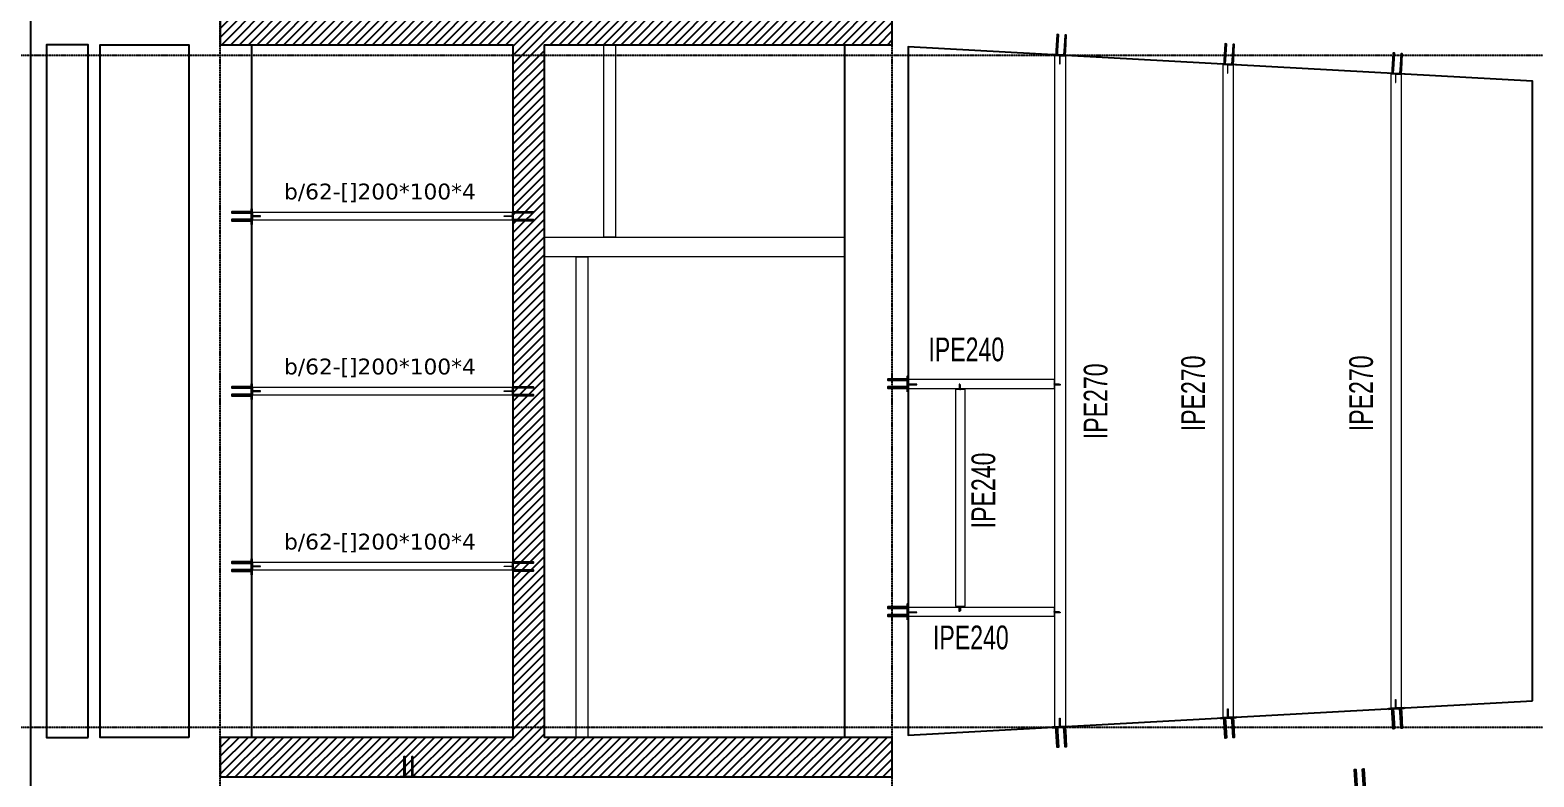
# Model space of a CAD drawing. Header units: millimetres. Extents: x -13767 to 81767, y -11242 to 31862.
# Drawn here: x 6094 to 25117, y 7870 to 17316 of the extents above; entities that cross this region are included whole.
import ezdxf
from ezdxf.enums import TextEntityAlignment as Align

# ---------------------------------------------------------------- set-up
doc = ezdxf.new("R2010")
doc.units = ezdxf.units.MM
doc.linetypes.add('Dash', pattern=[0.15875, 0.079375, -0.079375])
doc.linetypes.add('DXK_LINE_DOT3', pattern=[5.9187, 2.979, -0.9799, 0.9799, -0.9799])
for name, color, linetype, lineweight in [('0-2', 250, 'Dash', 9), ('E_TEXTO', 3, 'Continuous', 9), ('E_VIGAS', 5, 'Continuous', 9), ('E_VIGAS-1', 6, 'Continuous', 25), ('HCB_VIGAS', 4, 'Continuous', 15)]:
    doc.layers.add(name, color=color, linetype=linetype, lineweight=lineweight)
for name, color, linetype in [('COTAS', 8, 'Continuous'), ('HCB-ACH_PANT', 253, 'Continuous'), ('HCB-EJES', 1, 'Continuous'), ('HCB-PLATINAS', 5, 'Continuous'), ('HCB_PANTALLAS', 6, 'Continuous')]:
    doc.layers.add(name, color=color, linetype=linetype)
doc.styles.add('Arial Narrow_2', font='', dxfattribs={"width": 0.85, "height": 0.3})
doc.styles.add('VERDANA', font='verdana.ttf')
doc.styles.get('Arial Narrow_2').set_extended_font_data('Arial Narrow')

msp = doc.modelspace()

# ---------------------------------------------------------------- hatches: boundary and pattern name
at = {"layer": 'HCB-ACH_PANT'}
h = msp.add_hatch(dxfattribs=at)
h.set_pattern_fill('ANSI31', color=256, scale=25)
h.set_pattern_definition([(45, (-21179.32, -55448.78), (-56.1266, 56.1266), [])])
h.paths.add_polyline_path([(8500.3, 8370.1), (8500.3, 7870.1), (17000.3, 7870.1), (17000.3, 8370.1), (12600.2, 8370.1), (12600.2, 17130.1), (17000.3, 17130.1), (17000.3, 17630.1), (8500.3, 17630.1), (8500.3, 17130.1), (12200.2, 17130.1), (12200.2, 8370.1)])

# ---------------------------------------------------------------- linework, layer by layer
at = {"layer": '0-2'}
msp.add_line((12196.6, 17130.2), (12197.1, 17130.5), dxfattribs=at)
at = {"layer": 'COTAS'}
msp.add_line((8900, 15012.7), (8900, 17130.1), dxfattribs=at)
at = {"layer": 'E_VIGAS', "color": 30, "true_color": 0xf26722}
for p, q in [((12600.2, 14697.7), (16400.2, 14697.8)), ((16400.2, 14447.8), (12600.2, 14447.7))]:
    msp.add_line(p, q, dxfattribs=at)
for points in [[(13500.2, 17127.7), (13500.2, 14697.7), (13350.2, 14697.7), (13350.2, 17127.7)], [(13000.2, 8367.7), (13000.1, 14447.7), (13150.1, 14447.8), (13150.2, 8367.7)]]:
    msp.add_lwpolyline(points, dxfattribs=at)
at = {"layer": 'E_VIGAS-1', "color": 30, "true_color": 0xf26722}
msp.add_line((16400.3, 8370.2), (16400.3, 17130.1), dxfattribs=at)
for points in [[(61900.1, 26585.6), (6100.1, 26585.6), (6100.1, -1095.8), (61900.1, -1095.8)], [(6830.3, 8370.1), (6830.3, 17130.1), (6300.1, 17130.1), (6300.1, 8370.1)]]:
    msp.add_lwpolyline(points, close=True, dxfattribs=at)
for points in [[(8100.1, 8370.1), (6980.3, 8370.1), (6980.2, 17130.1), (8100, 17130.1), (8100.1, 8367.7)], [(8900.1, 8367.7), (8900.1, 8367.7), (8900, 17127.7), (8900, 17130.1)], [(25100.1, 8833.5), (25100.1, 16668.9), (17200.3, 17106.1), (17200.3, 8397.1), (25100.1, 8833.5)]]:
    msp.add_lwpolyline(points, dxfattribs=at)
at = {"layer": 'HCB-EJES', "linetype": 'DXK_LINE_DOT3'}
for p, q in [((8500, -3906.8), (8500, 29407)), ((17000, -3906.8), (17000, 29407)), ((-12267.1, 17000), (80267.3, 17000)), ((-12267.1, 8500), (80267.3, 8500))]:
    msp.add_line(p, q, dxfattribs=at)
at = {"layer": 'HCB-PLATINAS', "color": 5}
for points in [[(19076.1, 17009.8), (19079.6, 17008.1), (19083.3, 17009.4), (19085.4, 17010.2), (19088, 17015.7), (19090.1, 17053.1), (19101.4, 17257.3), (19085.4, 17258.2), (19074.1, 17054), (19072, 17016.6), (19074.1, 17010.8)], [(19175.9, 17004.3), (19179.4, 17002.6), (19183.1, 17003.9), (19185.2, 17004.6), (19187.9, 17010.2), (19189.9, 17047.6), (19201.2, 17251.8), (19185.3, 17252.7), (19174, 17048.5), (19171.9, 17011), (19173.9, 17005.3)], [(21201.1, 16892.2), (21204.6, 16890.5), (21208.3, 16891.8), (21210.4, 16892.5), (21213, 16898.1), (21215.1, 16935.5), (21226.4, 17139.7), (21210.4, 17140.6), (21199.1, 16936.4), (21197, 16898.9), (21199.1, 16893.2)], [(21300.9, 16886.7), (21304.4, 16885), (21308.1, 16886.3), (21310.2, 16887), (21312.9, 16892.5), (21314.9, 16930), (21326.2, 17134.2), (21310.3, 17135), (21299, 16930.9), (21296.9, 16893.4), (21298.9, 16887.6)], [(23326.1, 16774.6), (23329.6, 16772.9), (23333.3, 16774.2), (23335.4, 16774.9), (23338, 16780.4), (23340.1, 16817.9), (23351.4, 17022.1), (23335.4, 17022.9), (23324.1, 16818.8), (23322, 16781.3), (23324.1, 16775.5)], [(23425.9, 16769.1), (23429.4, 16767.4), (23433.1, 16768.7), (23435.2, 16769.4), (23437.9, 16774.9), (23439.9, 16812.3), (23451.2, 17016.5), (23435.3, 17017.4), (23424, 16813.2), (23421.9, 16775.8), (23423.9, 16770)], [(8892.6, 15007.1), (8894.1, 15010.7), (8892.6, 15014.4), (8891.7, 15016.4), (8886.1, 15018.7), (8848.6, 15018.7), (8644.1, 15018.7), (8644.1, 15002.7), (8848.6, 15002.7), (8886.1, 15002.7), (8891.7, 15005.1)], [(8892.6, 15007.1), (8894.1, 15010.7), (8892.6, 15014.4), (8891.7, 15016.4), (8886.1, 15018.7), (8848.6, 15018.7), (8644.1, 15018.7), (8644.1, 15002.7), (8848.6, 15002.7), (8886.1, 15002.7), (8891.7, 15005.1)], [(8892.6, 15007.1), (8894.1, 15010.7), (8892.6, 15014.4), (8891.7, 15016.4), (8886.1, 15018.7), (8848.6, 15018.7), (8644.1, 15018.7), (8644.1, 15002.7), (8848.6, 15002.7), (8886.1, 15002.7), (8891.7, 15005.1)], [(8892.6, 14907.1), (8894.1, 14910.7), (8892.6, 14914.4), (8891.7, 14916.4), (8886.1, 14918.7), (8848.6, 14918.7), (8644.1, 14918.7), (8644.1, 14902.7), (8848.6, 14902.7), (8886.1, 14902.7), (8891.7, 14905.1)], [(8892.6, 14907.1), (8894.1, 14910.7), (8892.6, 14914.4), (8891.7, 14916.4), (8886.1, 14918.7), (8848.6, 14918.7), (8644.1, 14918.7), (8644.1, 14902.7), (8848.6, 14902.7), (8886.1, 14902.7), (8891.7, 14905.1)], [(8892.6, 14907.1), (8894.1, 14910.7), (8892.6, 14914.4), (8891.7, 14916.4), (8886.1, 14918.7), (8848.6, 14918.7), (8644.1, 14918.7), (8644.1, 14902.7), (8848.6, 14902.7), (8886.1, 14902.7), (8891.7, 14905.1)], [(12207.5, 15007.1), (12206, 15010.7), (12207.5, 15014.4), (12208.4, 15016.4), (12214, 15018.7), (12251.5, 15018.7), (12456, 15018.7), (12456, 15002.7), (12251.5, 15002.7), (12214, 15002.7), (12208.4, 15005.1)], [(12207.5, 15007.1), (12206, 15010.7), (12207.5, 15014.4), (12208.4, 15016.4), (12214, 15018.7), (12251.5, 15018.7), (12456, 15018.7), (12456, 15002.7), (12251.5, 15002.7), (12214, 15002.7), (12208.4, 15005.1)], [(12207.5, 15007.1), (12206, 15010.7), (12207.5, 15014.4), (12208.4, 15016.4), (12214, 15018.7), (12251.5, 15018.7), (12456, 15018.7), (12456, 15002.7), (12251.5, 15002.7), (12214, 15002.7), (12208.4, 15005.1)], [(12207.5, 14907.1), (12206, 14910.7), (12207.5, 14914.4), (12208.4, 14916.4), (12214, 14918.7), (12251.5, 14918.7), (12456, 14918.7), (12456, 14902.7), (12251.5, 14902.7), (12214, 14902.7), (12208.4, 14905.1)], [(12207.5, 14907.1), (12206, 14910.7), (12207.5, 14914.4), (12208.4, 14916.4), (12214, 14918.7), (12251.5, 14918.7), (12456, 14918.7), (12456, 14902.7), (12251.5, 14902.7), (12214, 14902.7), (12208.4, 14905.1)], [(12207.5, 14907.1), (12206, 14910.7), (12207.5, 14914.4), (12208.4, 14916.4), (12214, 14918.7), (12251.5, 14918.7), (12456, 14918.7), (12456, 14902.7), (12251.5, 14902.7), (12214, 14902.7), (12208.4, 14905.1)], [(8892.6, 12793.7), (8894.1, 12797.3), (8892.6, 12801), (8891.7, 12803), (8886.1, 12805.3), (8848.6, 12805.3), (8644.1, 12805.3), (8644.1, 12789.3), (8848.6, 12789.3), (8886.1, 12789.3), (8891.7, 12791.7)], [(12207.5, 12793.7), (12206, 12797.3), (12207.5, 12801), (12208.3, 12803), (12214, 12805.3), (12251.5, 12805.3), (12456, 12805.3), (12456, 12789.3), (12251.5, 12789.3), (12214, 12789.3), (12208.3, 12791.7)], [(17192.8, 12890.6), (17194.3, 12894.2), (17192.8, 12897.9), (17191.9, 12899.9), (17186.3, 12902.2), (17148.8, 12902.2), (16944.3, 12902.2), (16944.3, 12886.2), (17148.8, 12886.2), (17186.3, 12886.2), (17191.9, 12888.6)], [(17192.8, 12790.6), (17194.3, 12794.2), (17192.8, 12797.9), (17191.9, 12799.9), (17186.3, 12802.2), (17148.8, 12802.2), (16944.3, 12802.2), (16944.3, 12786.2), (17148.8, 12786.2), (17186.3, 12786.2), (17191.9, 12788.6)], [(8892.6, 12693.7), (8894.1, 12697.3), (8892.6, 12701), (8891.7, 12703), (8886.1, 12705.3), (8848.6, 12705.3), (8644.1, 12705.3), (8644.1, 12689.3), (8848.6, 12689.3), (8886.1, 12689.3), (8891.7, 12691.7)], [(12207.5, 12693.7), (12206, 12697.3), (12207.5, 12701), (12208.3, 12703), (12214, 12705.3), (12251.5, 12705.3), (12456, 12705.3), (12456, 12689.3), (12251.5, 12689.3), (12214, 12689.3), (12208.3, 12691.7)], [(8892.6, 10578.7), (8894.1, 10582.3), (8892.6, 10586), (8891.7, 10588), (8886.1, 10590.3), (8848.6, 10590.3), (8644.1, 10590.3), (8644.1, 10574.3), (8848.6, 10574.3), (8886.1, 10574.3), (8891.7, 10576.7)], [(8892.6, 10478.7), (8894.1, 10482.3), (8892.6, 10486), (8891.7, 10488), (8886.1, 10490.3), (8848.6, 10490.3), (8644.1, 10490.3), (8644.1, 10474.3), (8848.6, 10474.3), (8886.1, 10474.3), (8891.7, 10476.7)], [(12207.5, 10578.7), (12206, 10582.3), (12207.5, 10586), (12208.3, 10588), (12214, 10590.3), (12251.5, 10590.3), (12456, 10590.3), (12456, 10574.3), (12251.5, 10574.3), (12214, 10574.3), (12208.3, 10576.7)], [(12207.5, 10478.7), (12206, 10482.3), (12207.5, 10486), (12208.3, 10488), (12214, 10490.3), (12251.5, 10490.3), (12456, 10490.3), (12456, 10474.3), (12251.5, 10474.3), (12214, 10474.3), (12208.3, 10476.7)], [(17192.8, 10008.4), (17194.3, 10012), (17192.8, 10015.7), (17191.9, 10017.7), (17186.3, 10020), (17148.8, 10020), (16944.3, 10020), (16944.3, 10004), (17148.8, 10004), (17186.3, 10004), (17191.9, 10006.4)], [(17192.8, 9908.4), (17194.3, 9912), (17192.8, 9915.7), (17191.9, 9917.7), (17186.3, 9920), (17148.8, 9920), (16944.3, 9920), (16944.3, 9904), (17148.8, 9904), (17186.3, 9904), (17191.9, 9906.4)], [(21201.1, 8610.6), (21204.6, 8612.3), (21208.3, 8611), (21210.4, 8610.3), (21213, 8604.7), (21215.1, 8567.3), (21226.5, 8363.1), (21210.5, 8362.2), (21199.1, 8566.4), (21197.1, 8603.9), (21199.1, 8609.6)], [(21300.9, 8616.1), (21304.4, 8617.8), (21308.1, 8616.5), (21310.2, 8615.8), (21312.9, 8610.3), (21315, 8572.9), (21326.3, 8368.7), (21310.4, 8367.8), (21299, 8572), (21296.9, 8609.4), (21298.9, 8615.2)], [(23326.1, 8728), (23329.6, 8729.7), (23333.3, 8728.4), (23335.4, 8727.6), (23338, 8722.1), (23340.1, 8684.7), (23351.5, 8480.5), (23335.5, 8479.6), (23324.1, 8683.8), (23322.1, 8721.2), (23324.1, 8727)], [(23425.9, 8733.5), (23429.4, 8735.2), (23433.1, 8733.9), (23435.2, 8733.2), (23437.9, 8727.7), (23440, 8690.2), (23451.3, 8486.1), (23435.4, 8485.2), (23424, 8689.3), (23421.9, 8726.8), (23423.9, 8732.6)], [(19076.1, 8493.2), (19079.6, 8494.9), (19083.3, 8493.6), (19085.4, 8492.9), (19088, 8487.4), (19090.1, 8449.9), (19101.5, 8245.7), (19085.5, 8244.8), (19074.2, 8449), (19072.1, 8486.5), (19074.1, 8492.3)], [(19175.9, 8498.8), (19179.5, 8500.5), (19183.2, 8499.2), (19185.2, 8498.4), (19187.9, 8492.9), (19190, 8455.5), (19201.4, 8251.3), (19185.4, 8250.4), (19174, 8454.6), (19171.9, 8492), (19173.9, 8497.8)], [(10825.6, 7877.6), (10829.2, 7876.1), (10832.8, 7877.6), (10834.8, 7878.5), (10837.2, 7884.1), (10837.2, 7921.6), (10837.2, 8126.1), (10821.2, 8126.1), (10821.2, 7921.6), (10821.2, 7884.1), (10823.5, 7878.5)], [(10925.6, 7877.6), (10929.2, 7876.1), (10932.8, 7877.6), (10934.8, 7878.5), (10937.2, 7884.1), (10937.2, 7921.6), (10937.2, 8126.1), (10921.2, 8126.1), (10921.2, 7921.6), (10921.2, 7884.1), (10923.5, 7878.5)], [(22873.9, 7716.5), (22870.3, 7714.8), (22866.6, 7716.1), (22864.6, 7716.8), (22861.9, 7722.4), (22859.8, 7759.8), (22848.6, 7964), (22864.5, 7964.9), (22875.8, 7760.7), (22877.9, 7723.2), (22875.9, 7717.5)], [(22973.7, 7722), (22970.2, 7720.3), (22966.5, 7721.6), (22964.4, 7722.4), (22961.8, 7727.9), (22959.7, 7765.3), (22948.4, 7969.5), (22964.4, 7970.4), (22975.7, 7766.2), (22977.7, 7728.8), (22975.7, 7723)]]:
    msp.add_lwpolyline(points, close=True, dxfattribs=at)
at = {"layer": 'HCB-PLATINAS', "color": 4}
for points in [[(19025.6, 17011.1), (19225.3, 17000.1), (19224.9, 16994.1), (19025.2, 17005.1)], [(21150.6, 16893.5), (21350.3, 16882.4), (21349.9, 16876.5), (21150.2, 16887.5)], [(23275.6, 16775.9), (23475.3, 16764.8), (23474.9, 16758.8), (23275.2, 16769.9)], [(8894.1, 14856.6), (8894.1, 15056.6), (8900.1, 15056.6), (8900.1, 14856.6)], [(8894.1, 14856.6), (8894.1, 15056.6), (8900.1, 15056.6), (8900.1, 14856.6)], [(8894.1, 14856.6), (8894.1, 15056.6), (8900.1, 15056.6), (8900.1, 14856.6)], [(12206, 14856.6), (12206, 15056.6), (12200, 15056.6), (12200, 14856.6)], [(12206, 14856.6), (12206, 15056.6), (12200, 15056.6), (12200, 14856.6)], [(12206, 14856.6), (12206, 15056.6), (12200, 15056.6), (12200, 14856.6)], [(17194.3, 12740.1), (17194.3, 12940.1), (17200.3, 12940.1), (17200.3, 12740.1)], [(8894.1, 12643.2), (8894.1, 12843.2), (8900.1, 12843.2), (8900.1, 12643.2)], [(12206, 12643.2), (12206, 12843.2), (12200, 12843.2), (12200, 12643.2)], [(8894.1, 10428.2), (8894.1, 10628.2), (8900.1, 10628.2), (8900.1, 10428.2)], [(12206, 10428.2), (12206, 10628.2), (12200, 10628.2), (12200, 10428.2)], [(17194.3, 9857.9), (17194.3, 10057.9), (17200.3, 10057.9), (17200.3, 9857.9)], [(21150.6, 8609.3), (21350.3, 8620.4), (21349.9, 8626.4), (21150.2, 8615.3)], [(23275.6, 8726.7), (23475.3, 8737.8), (23474.9, 8743.8), (23275.2, 8732.6)], [(19025.6, 8491.9), (19225.3, 8503), (19225, 8509), (19025.3, 8497.9)], [(10775.1, 7876.1), (10975.1, 7876.1), (10975.1, 7870.1), (10775.1, 7870.1)]]:
    msp.add_lwpolyline(points, close=True, dxfattribs=at)
at = {"layer": 'HCB_PANTALLAS'}
msp.add_lwpolyline([(8500.3, 7870.1), (17000.3, 7870.1), (17000.3, 8370.1), (12600.2, 8370.1), (12600.2, 17130.1), (17000.3, 17130.1), (17000.3, 17630.1), (8500.3, 17630.1), (8500.1, 17130.1), (12200.2, 17130.1), (12200.2, 8370.1), (8500.3, 8370.1)], close=True, dxfattribs=at)
at = {"layer": 'HCB_VIGAS'}
for points in [[(19057.6, 8509.7), (19057.6, 16993.4), (19192.6, 16985.9)], [(19192.6, 16985.9), (19192.6, 8517.2)], [(21317.6, 16868.2), (21182.6, 16875.8), (21182.6, 8627.1), (21317.6, 8634.6)], [(21317.6, 8634.6), (21317.6, 16868.2)], [(23442.6, 8751.9), (23442.6, 16750.6), (23307.6, 16758.1), (23307.6, 8744.5), (23442.6, 8751.9)], [(21182.6, 8617.1), (21182.6, 8617.1)], [(23307.6, 8734.4), (23307.6, 8734.5)], [(19057.6, 8509.7), (19192.6, 8517.2)], [(19057.6, 8499.7), (19057.6, 8500)], [(19057.6, 8499.7), (19057.6, 8499.7)], [(19192.6, 8500), (19192.6, 8500)]]:
    msp.add_lwpolyline(points, dxfattribs=at)
for points in [[(19115.8, 17000.1), (19115.8, 16889.6), (19121.8, 16889.6), (19121.8, 16999.8)], [(21240.8, 16882.5), (21240.8, 16772), (21246.8, 16772), (21246.8, 16882.2)], [(23365.8, 16764.9), (23365.8, 16654.3), (23371.8, 16654.3), (23371.8, 16764.5)], [(8900.1, 14965.7), (8900.1, 14959.7), (8910.1, 14959.7), (9010.1, 14959.7), (9010.1, 14965.7), (8910.1, 14965.7)], [(8900.1, 14965.7), (8900.1, 14959.7), (8910.1, 14959.7), (9010.1, 14959.7), (9010.1, 14965.7), (8910.1, 14965.7)], [(8900.1, 14965.7), (8900.1, 14959.7), (8910.1, 14959.7), (9010.1, 14959.7), (9010.1, 14965.7), (8910.1, 14965.7)], [(12190.2, 14912.7), (8910.3, 14912.7), (8910.3, 15012.7), (12190.2, 15012.7)], [(12200, 14965.7), (12200, 14959.7), (12190, 14959.7), (12090, 14959.7), (12090, 14965.7), (12190, 14965.7)], [(12200, 14965.7), (12200, 14959.7), (12190, 14959.7), (12090, 14959.7), (12090, 14965.7), (12190, 14965.7)], [(12200, 14965.7), (12200, 14959.7), (12190, 14959.7), (12090, 14959.7), (12090, 14965.7), (12190, 14965.7)], [(8900.1, 12752.3), (8900.1, 12746.3), (8910.1, 12746.3), (9010.1, 12746.3), (9010.1, 12752.3), (8910.1, 12752.3)], [(12190.2, 12699.3), (8910.3, 12699.3), (8910.3, 12799.3), (12190.2, 12799.3)], [(12200, 12752.3), (12200, 12746.3), (12190, 12746.3), (12090, 12746.3), (12090, 12752.3), (12190, 12752.3)], [(17200.3, 12837), (17200.3, 12831), (17310.3, 12831), (17310.3, 12837)], [(19047.6, 12780.1), (17210.3, 12780.1), (17210.3, 12900.1), (19047.6, 12900.1)], [(17800.3, 10028.2), (17920.3, 10028.2), (17920.3, 12770.1), (17800.3, 12770.1)], [(17846.7, 12780.2), (17856.7, 12780.2), (17856.7, 12837), (17846.7, 12837)], [(17856.7, 12770.1), (17863.8, 12770.1), (17863.8, 12827.3), (17856.7, 12827.3)], [(19111.8, 12843.7), (19111.8, 12836.6), (19047.6, 12836.6), (19047.6, 12843.7)], [(19121.8, 12836.6), (19121.8, 12826.6), (19057.6, 12826.6), (19057.6, 12836.6)], [(8900.1, 10537.3), (8900.1, 10531.3), (8910.1, 10531.3), (9010.1, 10531.3), (9010.1, 10537.3), (8910.1, 10537.3)], [(12190.2, 10484.3), (8910.3, 10484.3), (8910.3, 10584.3), (12190.2, 10584.3)], [(12200, 10537.3), (12200, 10531.3), (12190, 10531.3), (12090, 10531.3), (12090, 10537.3), (12190, 10537.3)], [(17200.3, 9954.8), (17200.3, 9948.8), (17310.3, 9948.8), (17310.3, 9954.8)], [(19047.6, 9898.5), (17210.3, 9897.9), (17210.3, 10017.9), (19047.6, 10018.5)], [(17846.7, 10018.1), (17856.7, 10018.1), (17856.7, 9961), (17846.7, 9961)], [(17856.7, 10028.2), (17863.8, 10028.2), (17863.8, 9971), (17856.7, 9971)], [(19111.8, 9962), (19111.8, 9954.9), (19047.6, 9954.9), (19047.6, 9962)], [(19121.8, 9954.9), (19121.8, 9944.9), (19057.6, 9944.9), (19057.6, 9954.9)], [(23366, 8737.7), (23365.9, 8848.2), (23371.9, 8848.2), (23371.9, 8738)], [(19116, 8502.9), (19116, 8613.5), (19122, 8613.5), (19122, 8503.3)], [(21241, 8620.3), (21240.9, 8730.8), (21246.9, 8730.8), (21246.9, 8620.7)]]:
    msp.add_lwpolyline(points, close=True, dxfattribs=at)

# ---------------------------------------------------------------- texts
at = {"layer": 'E_TEXTO', "style": 'VERDANA'}
for p in [(10519.1, 15174.4), (10519.1, 12961), (10519.1, 10746.1)]:
    msp.add_text('b/62-[]200*100*4', height=200, dxfattribs=at).set_placement(p, align=Align.CENTER)
at = {"layer": 'E_TEXTO', "insert": (17457.3, 13427.4), "char_height": 300, "width": 1206.139, "attachment_point": 1, "style": 'Arial Narrow_2'}
msp.add_mtext('IPE240', dxfattribs=at)
at = {"layer": 'E_TEXTO', "char_height": 300, "width": 1206.139, "attachment_point": 1, "style": 'Arial Narrow_2'}
for s, insert, rotation in [('IPE270', (20655.3, 12242.1), 90), ('IPE270', (22780.3, 12242.7), 90), ('IPE270', (19422.2, 12141.8), 90), ('IPE240', (18002.1, 11014.3), 90), ('IPE240', (17514.9, 9784.4), 0.0001)]:
    msp.add_mtext(s, dxfattribs=dict(at, insert=insert, rotation=rotation))

doc.saveas('drawing.dxf')
